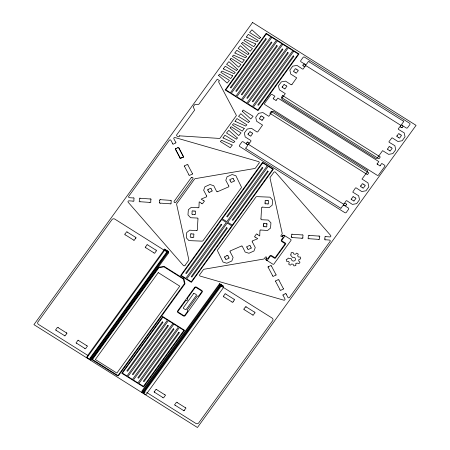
<?xml version="1.0" encoding="UTF-8"?>
<svg xmlns="http://www.w3.org/2000/svg" width="450" height="450" viewBox="0 0 450 450"><rect width="100%" height="100%" fill="white"/><g stroke="black" fill="none" stroke-linecap="round" stroke-linejoin="round"><path stroke-width="0.67" d="M86.979 357.632L87.047 356.361L164.672 249.086L168.694 251.618L168.626 252.889L91.001 360.163L86.979 357.632L164.604 250.357L164.672 249.086M90.731 359.184L90.799 357.913L167.895 251.415L165.285 249.773L166.764 252.017L167.805 252.675L90.731 359.184L89.702 358.521L166.764 252.017L166.832 250.746M141.919 392.192L141.981 390.921L219.611 283.646L223.627 286.178L223.566 287.449L145.935 394.723L141.919 392.192L219.544 284.918L219.611 283.646M220.129 284.276L220.061 285.548L142.987 392.062L144.028 392.698L144.096 391.444L145.119 392.074L143.55 391.101M167.805 252.675L167.873 251.404M221.169 284.934L221.102 286.2L144.028 392.698M150.851 199.834L150.727 201.639A0.619 0.574 3 0 1 149.901 202.466M159.66 202.258L159.789 200.447M263.447 225.81L263.565 224.156M265.095 202.888L265.213 201.229A0.619 0.574 3 0 1 266.034 200.407M266.867 224.381L266.749 226.041A0.619 0.574 3 0 1 265.922 226.862M291.414 236.683L291.532 235.029A0.619 0.574 3 0 1 292.359 234.208M302.794 237.465L302.912 235.806A0.619 0.574 3 0 0 302.214 234.883M319.601 236.953L319.483 238.612A0.619 0.574 3 0 1 318.662 239.434M324.883 238.911L324.99 237.398A0.619 0.574 3 0 1 325.817 236.576M197.955 218.964L197.291 230.4L196.442 230.721M260.955 218.812L261.608 207.416L262.468 207.056M400.393 126.186L400.455 126.022A0.804 0.748 3 0 0 400.23 124.976L306.276 65.869A0.804 0.748 3 0 0 305.156 66.071L305.016 66.184A1.26 1.17 3 0 1 303.013 65.447L302.985 65.267M283.23 295.656L284.957 298.929A0.968 0.9 3 0 1 283.809 300.178L200.289 276.137A1.024 0.951 3 0 1 199.738 274.691L203.248 269.837A1.614 1.502 3 0 1 204.289 269.201L263.509 259.088A1.288 1.198 3 0 0 264.341 258.587L265.32 257.231A0.776 0.72 3 0 1 266.394 257.04A0.776 0.72 3 0 1 266.608 258.041L265.86 259.127L266.068 259.898L272.835 264.167A0.804 0.748 3 0 0 273.954 263.97L290.947 240.486A0.804 0.748 3 0 0 290.723 239.445L283.939 235.192L283.101 235.305L282.302 236.357A0.776 0.72 3 0 1 281.222 236.548A0.776 0.72 3 0 1 281.008 235.547L281.993 234.191A1.288 1.198 3 0 0 282.184 233.286L270.073 178.296A1.614 1.502 3 0 1 270.309 177.159L273.825 172.305A1.024 0.951 3 0 1 275.468 172.243L330.643 235.451A0.968 0.9 3 0 1 329.833 236.914L325.929 236.644M198.045 218.863L197.651 218.064L190.597 217.727L187.976 214.926L188.353 209.706L191.346 207.287L197.972 207.748M260.859 218.914L261.253 219.713L268.307 220.05L270.928 222.851L270.551 228.071L267.559 230.49L260.933 230.034M265.961 258.941L266.181 259.982M248.411 133.701L249.407 132.328A0.619 0.574 3 0 1 250.566 132.002M260.826 116.567L259.83 117.939A0.619 0.574 3 0 0 259.942 119.064M233.123 301.68L234.118 300.302A0.619 0.574 3 0 0 234.006 299.177M66.448 333.872L65.453 335.244A0.619 0.574 3 0 1 64.294 335.576M135.591 238.32L134.595 239.698A0.619 0.574 3 0 1 133.436 240.024M273.645 97.993L274.928 96.216L272.227 94.517A1.029 0.956 3 0 0 270.832 94.787L264.651 103.326A1.024 0.951 3 0 0 264.909 104.636L377.156 175.247A1.024 0.951 3 0 0 378.574 174.994L384.756 166.455A1.024 0.951 3 0 0 384.474 165.133L381.774 163.434L380.492 165.206M282.566 86.524L283.562 85.151A0.619 0.574 3 0 1 284.721 84.825M276.593 99.844L277.875 98.078L378.821 161.584L377.544 163.35M262.648 119.711L263.644 118.339A0.619 0.574 3 0 0 263.531 117.214M185.113 265.286L188.528 260.572A1.614 1.502 3 0 0 188.764 259.436L176.653 204.452A1.288 1.198 3 0 1 176.844 203.546L194.496 179.151A1.288 1.198 3 0 1 195.328 178.644L254.548 168.531A1.614 1.502 3 0 0 255.589 167.901L258.998 163.187M144.394 391.005L220.596 285.699M154.603 391.331L155.599 389.953A0.619 0.574 3 0 1 156.757 389.627M245.222 307.288L244.226 308.666A0.619 0.574 3 0 0 244.339 309.791M184.461 410.113L185.456 408.741A0.619 0.574 3 0 0 185.349 407.616M360.956 185.732L361.952 184.359A0.619 0.574 3 0 1 363.111 184.033M397.176 135.681L398.171 134.303A0.619 0.574 3 0 1 399.33 133.976M217.671 191.745L216.731 191.706L213.756 185.732L209.981 184.511L204.93 186.789L203.648 190.288L206.584 195.846M241.234 246.032L242.173 246.071L245.149 252.045L248.917 253.266L253.974 250.987L255.251 247.489L252.321 241.931M282.949 235.457L284.068 235.26M177.795 147.729L176.046 148.523A0.619 0.574 3 0 0 175.534 149.541M208.378 189.321L209.981 188.595A0.619 0.574 3 0 1 211.168 188.854M209.841 192.088L211.444 191.362A0.619 0.574 3 0 0 211.956 190.344M217.732 191.627L228.825 186.789L228.859 185.917M241.166 246.15L230.079 250.987L230.04 251.859M226.873 255.713L225.27 256.433A0.619 0.574 3 0 0 224.758 257.456M268.746 266.524L270.349 265.798A0.619 0.574 3 0 1 271.536 266.057M285.086 293.906L283.629 294.564A0.619 0.574 3 0 0 283.118 295.582M247.331 142.178L247.697 142.11M402.064 127.597L401.698 127.665M266.147 200.475L267.694 200.582M265.916 203.766L267.457 203.873M140.411 198.298L150.036 198.962M160.729 199.693L170.347 200.351M133.132 197.955L129.487 197.702A0.968 0.9 3 0 1 128.751 196.301L169.29 140.276A0.968 0.9 3 0 1 170.961 140.394L172.575 143.449M132.907 201.094L129.015 200.824A0.968 0.9 3 0 0 128.199 202.286L183.369 265.489A1.024 0.951 3 0 0 185.012 265.427M140.169 201.741L149.788 202.399M160.481 203.13L170.106 203.788M193.078 210.999L194.625 211.106M192.847 214.29L194.389 214.397M264.504 223.397L266.046 223.504M264.268 226.688L265.809 226.794M292.472 234.276L302.091 234.934M309.279 235.429L318.78 236.081M196.329 230.631L189.703 230.175L186.711 232.588L186.334 237.814L188.955 240.615L201.949 241.138A1.288 1.198 3 0 0 203.068 240.615L241.178 187.942A1.288 1.198 3 0 0 241.279 186.778L235.896 175.742L232.127 174.527L227.076 176.805L225.793 180.298L228.729 185.856M325.704 239.782L329.344 240.036A0.968 0.9 3 0 1 330.086 241.436L289.553 297.456A0.968 0.9 3 0 1 287.876 297.338L286.267 294.283M292.236 237.561L301.86 238.224M309.049 238.719L318.549 239.366M191.436 233.921L192.977 234.028M191.199 237.212L192.741 237.319M262.575 207.146L269.201 207.602L272.199 205.189L272.571 199.969L269.949 197.162L256.961 196.639A1.288 1.198 3 0 0 255.842 197.162L217.721 249.834A1.288 1.198 3 0 0 217.62 250.999L223.003 262.035L226.772 263.25L231.829 260.972L233.106 257.479L230.175 251.921M260.82 229.944L259.971 230.259L259.718 235.958L257.254 234.405M198.084 207.833L198.934 207.518L199.181 201.842L201.639 203.389M309.24 61.909L403.065 120.932M296.179 69.159L297.529 70.009M399.392 134.089L400.742 134.938M294.204 71.882L295.56 72.737M397.418 136.811L398.767 137.666M390.054 146.987L391.41 147.836M388.08 149.715L389.436 150.564M284.782 84.932L286.132 85.787M282.808 87.66L284.164 88.509M377.781 164.486L379.26 165.42A0.624 0.579 3 0 0 380.492 165.33M262.046 116.353L263.402 117.203M260.072 119.076L261.428 119.931M363.167 184.14L364.522 184.995M361.198 186.868L362.548 187.718M250.622 132.109L251.977 132.964M353.835 197.038L355.191 197.893M248.653 134.837L250.003 135.686M351.861 199.766L353.216 200.616M246.33 148.843L340.155 207.866M203.614 200.661L201.15 199.114L206.719 196.757L206.713 195.902M255.279 237.133L257.738 238.68L252.225 240.998L252.191 241.875M220.106 284.265L222.716 285.907L221.102 286.2L220.061 285.548M164.604 250.357L168.626 252.889M219.544 284.918L223.566 287.449M164.509 250.414L114.795 219.094A2.047 1.901 3 0 0 111.977 219.611L38.002 321.834A2.047 1.901 3 0 0 38.548 324.467L88.301 355.725M222.964 287.184L272.126 318.071A2.047 1.901 3 0 1 272.672 320.704L198.703 422.927A2.047 1.901 3 0 1 195.879 423.439L146.756 392.496M127.434 232.206L135.349 237.184M147.915 245.093L155.829 250.071M225.962 294.188L233.876 299.166M246.442 307.074L254.357 312.053M125.46 234.934L133.374 239.912M145.946 247.821L153.855 252.799M223.987 296.916L231.902 301.894M244.468 309.803L252.382 314.781M58.292 327.757L66.206 332.736M78.772 340.644L86.687 345.623M156.819 389.739L164.734 394.718M177.3 402.626L185.214 407.604M56.318 330.486L64.232 335.464M76.804 343.367L84.718 348.351M154.845 392.468L162.759 397.446M175.326 405.349L183.24 410.327M233.342 178.971L234.028 180.27M230.158 180.405L230.844 181.704M271.524 266.181L275.782 274.252M278.972 280.282L283.174 288.253M268.346 267.615L272.599 275.687M275.782 281.717L279.99 289.688M250.228 246.088L250.914 247.382M247.05 247.523L247.731 248.816M211.162 188.977L211.843 190.271M207.979 190.412L208.665 191.706M178.971 148.112L183.229 156.184A0.619 0.574 3 0 1 182.7 157.219L181.097 157.933A0.619 0.574 3 0 1 179.91 157.674M187.959 165.156L192.218 173.227M175.612 142.076L173.88 138.803A0.968 0.9 3 0 1 175.028 137.554L258.548 161.601A1.024 0.951 3 0 1 259.099 163.041M178.898 148.146L183.099 156.116M175.714 149.58L179.916 157.551M175.641 149.614L179.899 157.686M184.635 166.657L188.893 174.729M228.049 256.089L228.735 257.389M224.865 257.524L225.551 258.823M346.343 204.165L346.41 204.508M303.053 65.61L303.007 65.441A1.26 1.17 3 0 1 304.605 64.119L304.779 64.17A1.457 1.356 3 0 0 306.799 63.804L308.019 62.123A0.619 0.574 3 0 1 309.178 61.796M397.282 136.8A0.619 0.574 3 0 1 397.17 135.669M398.829 137.773A0.619 0.574 3 0 0 399.999 137.447L400.984 136.074A0.619 0.574 3 0 0 400.877 134.949M389.993 146.874A0.619 0.574 3 0 0 388.822 147.206L387.838 148.579A0.619 0.574 3 0 0 387.951 149.704M389.498 150.677A0.619 0.574 3 0 0 390.668 150.345L391.652 148.972A0.619 0.574 3 0 0 391.539 147.847M297.664 70.02A0.619 0.574 3 0 1 297.776 71.156L296.781 72.517A0.619 0.574 3 0 1 295.622 72.844M294.075 71.871A0.619 0.574 3 0 1 293.963 70.74L294.958 69.373A0.619 0.574 3 0 1 296.117 69.047M286.267 85.798A0.619 0.574 3 0 1 286.38 86.929L285.379 88.296A0.619 0.574 3 0 1 284.22 88.622M282.673 87.649A0.619 0.574 3 0 1 282.566 86.513M262.659 119.711A0.619 0.574 3 0 1 261.489 120.038M260.814 116.567A0.619 0.574 3 0 1 261.984 116.241M250.065 135.799A0.619 0.574 3 0 0 251.235 135.472L252.219 134.1A0.619 0.574 3 0 0 252.112 132.975M248.518 134.826A0.619 0.574 3 0 1 248.406 133.689M361.063 186.857A0.619 0.574 3 0 1 360.951 185.721M364.657 185.006A0.619 0.574 3 0 1 364.764 186.137L363.769 187.504A0.619 0.574 3 0 1 362.61 187.83M351.731 199.755A0.619 0.574 3 0 1 351.619 198.619L352.614 197.257A0.619 0.574 3 0 1 353.773 196.931M355.32 197.904A0.619 0.574 3 0 1 355.433 199.035L354.437 200.402A0.619 0.574 3 0 1 353.278 200.728M177.711 147.763A0.619 0.574 3 0 1 178.903 148.022M175.601 149.507A0.619 0.574 3 0 1 176.119 148.477M184.523 166.584A0.619 0.574 3 0 1 185.034 165.555L186.784 164.773A0.619 0.574 3 0 1 187.971 165.032M192.33 173.301A0.619 0.574 3 0 1 191.812 174.33L190.069 175.106A0.619 0.574 3 0 1 188.882 174.853M183.341 156.257A0.619 0.574 3 0 1 182.824 157.286L181.08 158.062A0.619 0.574 3 0 1 179.893 157.809M140.299 198.231A0.619 0.574 3 0 0 139.466 199.063L139.348 200.863A0.619 0.574 3 0 0 140.046 201.791M150.154 198.906A0.619 0.574 3 0 1 150.862 199.845M159.784 200.453A0.619 0.574 3 0 1 160.616 199.626M160.363 203.186A0.619 0.574 3 0 1 159.654 202.247M170.218 203.856A0.619 0.574 3 0 0 171.045 203.029L171.169 201.229A0.619 0.574 3 0 0 170.471 200.301M257.192 234.292A0.619 0.574 3 0 0 256.022 234.624L255.037 235.997A0.619 0.574 3 0 0 255.144 237.122M318.904 236.025A0.619 0.574 3 0 1 319.613 236.964M308.925 238.77A0.619 0.574 3 0 1 308.222 237.836L308.346 236.183A0.619 0.574 3 0 1 309.167 235.361M292.118 237.611A0.619 0.574 3 0 1 291.409 236.678M302.799 237.459A0.619 0.574 3 0 1 301.973 238.292M268.234 267.542A0.619 0.574 3 0 1 268.746 266.512M275.895 274.326A0.619 0.574 3 0 1 275.383 275.355L273.78 276.069A0.619 0.574 3 0 1 272.593 275.811M400.404 126.186A1.26 1.17 3 0 0 401.884 127.637A1.26 1.17 3 0 0 402.609 125.764L402.486 125.634A1.457 1.356 3 0 1 402.092 123.756L403.307 122.068A0.619 0.574 3 0 0 403.194 120.943M246.195 148.832A0.619 0.574 3 0 1 246.088 147.696L247.303 146.019A1.457 1.356 3 0 0 246.915 144.135L246.78 144.011A1.26 1.17 3 0 1 247.517 142.132A1.26 1.17 3 0 1 248.996 143.589L248.94 143.758A0.804 0.748 3 0 0 249.159 144.799L343.119 203.906A0.804 0.748 3 0 0 344.239 203.709L344.379 203.591A1.26 1.17 3 0 1 346.382 204.339A1.26 1.17 3 0 1 344.79 205.667L344.616 205.605A1.457 1.356 3 0 0 342.596 205.971L341.376 207.653A0.619 0.574 3 0 1 340.217 207.979M266.136 258.694A0.782 0.726 3 0 1 266.496 258.424L266.827 258.373A0.866 0.804 3 0 1 267.283 258.514L267.93 258.474L269.679 256.067A1.451 1.35 3 0 1 271.693 255.713L274.708 257.597L275.299 257.439L284.996 244.024L284.889 243.523L281.886 241.627A1.451 1.35 3 0 1 281.486 239.749L283.224 237.336L283.022 236.768A0.866 0.804 3 0 1 282.713 236.424L282.639 236.115A0.782 0.726 3 0 1 282.774 235.704M133.02 201.161A0.619 0.574 3 0 0 133.852 200.329L133.948 198.827A0.619 0.574 3 0 0 133.251 197.899M172.564 143.572A0.619 0.574 3 0 0 173.762 143.831L175.213 143.168A0.619 0.574 3 0 0 175.719 142.149M284.338 235.429A0.804 0.748 3 0 1 284.558 236.469L281.97 240.053A0.804 0.748 3 0 0 282.189 241.093L285.48 243.163A0.647 0.602 3 0 1 285.66 243.996L275.468 258.086A0.647 0.602 3 0 1 274.573 258.244L271.277 256.174A0.804 0.748 3 0 0 270.157 256.371L267.57 259.954A0.804 0.748 3 0 1 266.451 260.151M285.081 293.901A0.619 0.574 3 0 1 286.273 294.159M325.581 239.839A0.619 0.574 3 0 1 324.877 238.899M279.984 289.811A0.619 0.574 3 0 0 281.177 290.07L282.774 289.344A0.619 0.574 3 0 0 283.281 288.326M278.977 280.159A0.619 0.574 3 0 0 277.779 279.9L276.188 280.626A0.619 0.574 3 0 0 275.676 281.644M125.331 234.922A0.619 0.574 3 0 1 125.218 233.786L126.214 232.425A0.619 0.574 3 0 1 127.373 232.099M135.484 237.195A0.619 0.574 3 0 1 135.591 238.331M145.811 247.809A0.619 0.574 3 0 1 145.699 246.673L146.694 245.312A0.619 0.574 3 0 1 147.859 244.98M155.964 250.082A0.619 0.574 3 0 1 156.077 251.218L155.076 252.579A0.619 0.574 3 0 1 153.917 252.911M78.716 340.532A0.619 0.574 3 0 0 77.546 340.858L76.562 342.236A0.619 0.574 3 0 0 76.669 343.361M84.774 348.457A0.619 0.574 3 0 0 85.944 348.131L86.929 346.759A0.619 0.574 3 0 0 86.822 345.634M58.23 327.645A0.619 0.574 3 0 0 57.06 327.977L56.076 329.349A0.619 0.574 3 0 0 56.188 330.474M66.341 332.747A0.619 0.574 3 0 1 66.448 333.883M276.581 99.968A0.619 0.574 3 0 1 275.361 100.063L273.892 99.129A0.624 0.579 3 0 1 273.521 98.038M377.786 164.498A0.619 0.574 3 0 1 377.421 163.406M226.862 255.707A0.619 0.574 3 0 1 228.054 255.966M228.842 257.456A0.619 0.574 3 0 1 228.33 258.486L226.727 259.2A0.619 0.574 3 0 1 225.546 258.947M246.938 247.449A0.619 0.574 3 0 1 247.449 246.42L249.053 245.706A0.619 0.574 3 0 1 250.234 245.964M251.021 247.455A0.619 0.574 3 0 1 250.509 248.484L248.906 249.199A0.619 0.574 3 0 1 247.725 248.94M263.559 224.162A0.619 0.574 3 0 1 264.392 223.329M264.144 226.738A0.619 0.574 3 0 1 263.441 225.804M266.169 223.453A0.619 0.574 3 0 1 266.873 224.387M265.793 203.816A0.619 0.574 3 0 1 265.089 202.882M267.57 203.94A0.619 0.574 3 0 0 268.403 203.107L268.515 201.459A0.619 0.574 3 0 0 267.812 200.531M234.135 180.338A0.619 0.574 3 0 1 233.623 181.367L232.02 182.081A0.619 0.574 3 0 1 230.839 181.828M230.051 180.338A0.619 0.574 3 0 1 230.563 179.308L232.166 178.594A0.619 0.574 3 0 1 233.347 178.847M209.852 192.088A0.619 0.574 3 0 1 208.654 191.829M207.872 190.339A0.619 0.574 3 0 1 208.384 189.309M194.501 214.464A0.619 0.574 3 0 0 195.334 213.632L195.446 211.984A0.619 0.574 3 0 0 194.743 211.056M192.971 210.932A0.619 0.574 3 0 0 192.139 211.759L192.026 213.412A0.619 0.574 3 0 0 192.724 214.341M192.853 237.386A0.619 0.574 3 0 0 193.686 236.554L193.798 234.906A0.619 0.574 3 0 0 193.101 233.977M191.323 233.854A0.619 0.574 3 0 0 190.491 234.681L190.378 236.334A0.619 0.574 3 0 0 191.081 237.263M203.749 200.672A0.619 0.574 3 0 1 203.856 201.808L202.86 203.169A0.619 0.574 3 0 1 201.701 203.501M252.444 314.893A0.619 0.574 3 0 0 253.614 314.561L254.599 313.189A0.619 0.574 3 0 0 254.492 312.064M245.211 307.294A0.619 0.574 3 0 1 246.381 306.962M233.134 301.674A0.619 0.574 3 0 1 231.964 302.006M225.9 294.081A0.619 0.574 3 0 0 224.73 294.407L223.746 295.779A0.619 0.574 3 0 0 223.852 296.904M164.863 394.729A0.619 0.574 3 0 1 164.976 395.865L163.98 397.226A0.619 0.574 3 0 1 162.821 397.558M154.71 392.456A0.619 0.574 3 0 1 154.603 391.32M184.472 410.113A0.619 0.574 3 0 1 183.302 410.439M175.196 405.338A0.619 0.574 3 0 1 175.084 404.207L176.079 402.84A0.619 0.574 3 0 1 177.238 402.514M295.847 263.801L295.819 265.613L293.906 265.916L293.096 264.229L291.6 264.009L290.239 265.224L288.652 264.15L289.333 262.524L288.388 261.332L286.56 261.293L286.222 259.509L287.916 258.812L288.045 258.103L291.437 258.795L291.448 259.11A2.036 1.896 3 0 0 293.749 261.051A2.036 1.896 3 0 0 295.419 258.626A2.036 1.896 3 0 0 292.562 257.473L290.402 254.818L291.111 254.391L291.144 252.72L293.057 252.422L293.827 254.031L295.391 254.295L296.719 253.108L298.311 254.154L297.608 255.853L298.479 257.006L300.397 257.046L300.735 258.823L298.896 259.571L298.659 260.91L300.015 262.254L298.912 263.694L297.022 263.008L295.847 263.801M223.329 68.918L233.972 73.688L235.187 72.45L225.242 66.195L223.335 68.884M223.003 137.919L233.64 142.689L234.861 141.452L224.916 135.197L223.003 137.919M232.684 75.802L230.771 78.547L220.826 72.293L222.047 71.055L232.684 75.802M232.194 145.035L221.552 140.282L220.337 141.525L230.282 147.78L232.189 145.091M234.849 52.999L245.492 57.769L246.707 56.531L236.762 50.271L234.855 52.982M235.041 121.286L245.678 126.056L246.898 124.813L236.953 118.558L235.046 121.269M244.204 59.884L233.539 55.125L232.346 56.374L242.291 62.629L244.198 59.94M244.232 128.396L242.319 131.141L232.374 124.886L233.595 123.649L244.232 128.396M246.369 37.08L257.006 41.85L258.227 40.613L248.282 34.352L246.375 37.063M255.724 43.965L253.811 46.71L243.866 40.455L245.087 39.218L255.724 43.965M218.616 75.426L227.138 83.081L229.427 80.409L219.482 74.154L218.616 75.426M230.136 59.507L238.657 67.163L240.947 64.491L231.002 58.236L230.147 59.451M230.22 127.941L238.742 135.591L241.031 132.919L231.086 126.664L230.22 127.941M237.398 69.283L236.531 70.588L226.586 64.333L228.876 61.661L237.398 69.283M237.324 137.942L236.458 139.247L226.513 132.992L228.803 130.32L237.324 137.942M241.656 43.588L250.178 51.244L252.467 48.572L242.522 42.311L241.661 43.56M242.263 111.302L250.779 118.952L253.074 116.28L243.129 110.025L242.263 111.302M248.917 53.364L248.051 54.669L238.106 48.414L240.396 45.742L248.917 53.364M249.362 121.303L248.496 122.608L238.551 116.353L240.84 113.681L249.362 121.303M260.438 37.446L259.571 38.751L249.626 32.496L251.916 29.824L260.438 37.474M291.999 84.386L291.184 84.825L285.598 81.135L281.334 81.889L278.488 85.826L279.332 89.792L285.3 93.645L281.886 98.241A0.968 0.9 3 0 0 282.156 99.489L375.84 158.428A0.968 0.9 3 0 0 377.179 158.192L382.607 150.632L388.62 154.367L392.878 153.613L395.724 149.676L394.881 145.71L389.121 142.262L388.957 141.66L392.029 137.739L397.929 141.497L402.193 140.743L405.039 136.806L404.196 132.84L398.43 129.392L398.256 128.835L401.344 124.869L406.181 127.957A1.024 0.951 3 0 0 407.599 127.704L409.877 124.554A1.024 0.951 3 0 0 409.596 123.233L304.515 57.133A1.024 0.951 3 0 0 303.098 57.381L300.819 60.531A1.024 0.951 3 0 0 301.101 61.852L305.978 64.879L303.193 69.036L302.529 69.064L296.989 65.396L292.725 66.15L289.879 70.087L290.723 74.053L296.691 77.856L291.999 84.386M184.455 283.596L118.164 375.306L117.585 375.328L92.717 359.623L92.711 359.117L158.917 267.677L163.986 266.856L183.386 279.062L184.455 283.596M248.552 144.428L247.776 144.889L243.214 141.846A1.024 0.951 3 0 0 241.791 142.093L239.513 145.243A1.024 0.951 3 0 0 239.794 146.565L344.869 212.676A1.024 0.951 3 0 0 346.286 212.428L348.564 209.278A1.024 0.951 3 0 0 348.283 207.956L343.389 204.879L346.236 200.745L346.854 200.745L352.401 204.412L356.659 203.659L359.505 199.721L358.661 195.756L352.738 192.111L355.466 187.937L356.169 187.875L361.71 191.542L365.974 190.789L368.82 186.857L367.976 182.886L362.008 179.032L367.498 171.568A0.968 0.9 3 0 0 367.234 170.319L273.555 111.375A0.968 0.9 3 0 0 272.211 111.611L268.808 116.314L262.851 112.567L258.593 113.321L255.741 117.253L256.59 121.224L262.553 125.078L257.771 131.839L257.006 131.974L251.46 128.306L247.202 129.06L244.35 132.992L245.199 136.963L250.504 140.299C252.636 140.985 247.928 143.561 248.552 144.428M179.325 135.827C179.724 137.818 176.31 136.367 176.524 135.101L194.659 110.036L193.427 107.297A0.968 0.9 3 0 1 193.489 106.397L194.715 104.709A0.968 0.9 3 0 1 195.581 104.316L198.765 104.355L217.243 79.166L219.499 80.623L218.554 81.81L236.43 115.498L219.814 138.459L179.325 135.827M252.562 22.5L33.93 324.641L197.438 427.5L416.07 125.359L252.562 22.5M266.175 33.306L225.169 89.972L258.007 110.627L299.014 53.961L266.175 33.306M266.31 33.93L225.844 89.854L230.4 92.717L270.866 36.793L266.31 33.93M265.748 38.616L230.287 87.615L230.957 88.037L266.417 39.032L265.748 38.616M271.806 37.384L231.339 93.308L235.896 96.176L276.362 40.252L271.806 37.384M271.243 42.069L235.783 91.069L236.453 91.491L271.912 42.491L271.243 42.069M277.301 40.843L236.829 96.767L241.386 99.63L281.858 43.706L277.301 40.843M276.739 45.529L241.279 94.528L241.948 94.95L277.408 45.951L276.739 45.529M282.791 44.297L242.325 100.221L246.881 103.089L287.353 47.166L282.791 44.297M282.234 48.983L246.774 97.987L247.444 98.404L282.904 49.404L282.234 48.983M191.205 177.739L174.212 201.223A1.007 0.939 3 0 0 174.487 202.523A1.007 0.939 3 0 0 175.888 202.275L192.876 178.796A1.007 0.939 3 0 0 192.6 177.491A1.007 0.939 3 0 0 191.205 177.739M288.287 47.756L247.821 103.68L252.377 106.543L292.843 50.619L288.287 47.756M287.724 52.442L252.27 101.441L252.939 101.863L288.399 52.864L287.724 52.442M293.782 51.21L253.316 107.134L257.873 110.002L298.339 54.079L293.782 51.21M293.22 55.896L257.766 104.901L258.435 105.323L293.889 56.318L293.22 55.896M271.209 111.442L269.876 113.282L367.47 174.673L368.798 172.834L271.209 111.442M282.684 95.58L281.351 97.419L378.945 158.811L380.278 156.977L282.684 95.58M158.417 267.519L92.312 358.864A0.979 0.911 3 0 0 92.571 360.118L117.315 375.699A0.968 0.9 3 0 0 118.659 375.457L184.776 284.096A0.968 0.9 3 0 0 184.922 283.427L184.028 279.236A0.968 0.9 3 0 0 183.617 278.662L164.256 266.484L159.036 267.142A0.968 0.9 3 0 0 158.417 267.519M158.237 272.616L95.349 359.516L116.876 373.072L179.769 286.161L158.237 272.616M262.592 162.248L180.579 275.58L191.368 282.364L273.448 169.076L262.592 162.248M221.721 219.538L181.249 275.456L185.805 278.325L226.277 222.401L221.721 219.538M262.721 162.872L222.255 218.796L226.811 221.659L267.278 165.735L262.721 162.872M221.158 224.218L185.692 273.218L186.368 273.639L221.828 224.64L221.158 224.218M262.159 167.558L226.704 216.557L227.374 216.979L262.834 167.974L262.159 167.558M227.211 222.992L186.739 278.916L191.295 281.779L231.767 225.861L227.211 222.992M268.217 166.326L227.751 222.249L232.307 225.118L272.773 169.194L268.217 166.326M226.654 227.678L191.188 276.677L191.857 277.099L227.323 228.099L226.654 227.678M267.654 171.011L232.2 220.011L232.869 220.433L268.324 171.433L267.654 171.011M162.743 316.564L121.736 373.23L143.584 386.972L184.584 330.306L162.743 316.564M162.877 317.188L122.406 373.112L126.962 375.975L167.434 320.051L162.877 317.188M162.315 321.874L126.855 370.873L127.524 371.295L162.984 322.296L162.315 321.874M168.368 320.642L127.901 376.566L132.457 379.434L172.924 323.511L168.368 320.642M194.636 287.421L177.643 310.905A1.288 1.198 3 0 0 177.998 312.57L183.381 315.956A1.288 1.198 3 0 0 185.169 315.641L202.162 292.157A1.288 1.198 3 0 0 201.808 290.492L196.425 287.106A1.288 1.198 3 0 0 194.636 287.421M167.805 325.327L132.351 374.332L133.02 374.749L168.48 325.749L167.805 325.327M185.923 300.336L178.082 311.181A0.765 0.714 3 0 0 178.29 312.165L183.673 315.551A0.765 0.714 3 0 0 184.736 315.366L187.808 311.119A1.17 1.086 3 0 1 187.521 309.628L197.027 296.494A1.17 1.086 3 0 1 198.613 296.184L201.724 291.881A0.765 0.714 3 0 0 201.516 290.891L196.132 287.511A0.765 0.714 3 0 0 195.069 287.696L187.228 298.541A1.17 1.086 3 0 1 187.515 300.026A1.17 1.086 3 0 1 185.923 300.336M193.596 293.603L183.398 307.688A0.608 0.562 3 0 0 183.566 308.469L185.355 309.594A0.608 0.562 3 0 0 186.193 309.448L196.386 295.358A0.608 0.562 3 0 0 196.222 294.581L194.434 293.451A0.608 0.562 3 0 0 193.596 293.603M173.863 324.101L133.397 380.025L137.953 382.888L178.419 326.964L173.863 324.101M173.301 328.787L137.846 377.786L138.516 378.208L173.97 329.209L173.301 328.787M179.359 327.555L138.892 383.479L143.449 386.348L183.915 330.424L179.359 327.555M178.796 332.241L143.336 381.246L144.011 381.668L179.466 332.662L178.796 332.241"/></g></svg>
